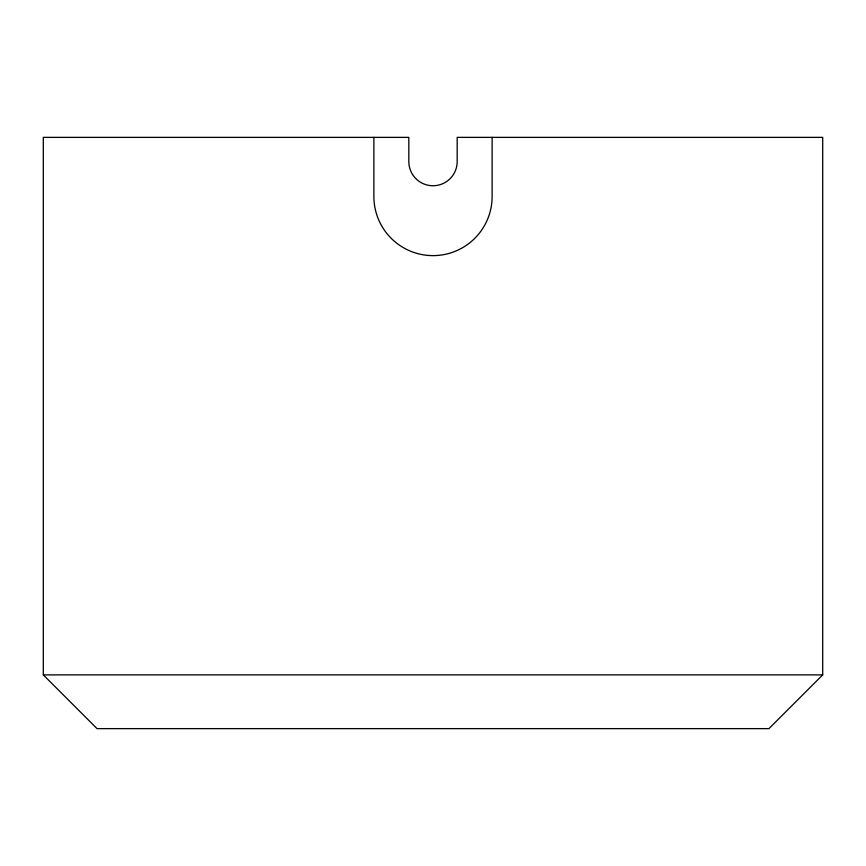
<?xml version="1.0" encoding="UTF-8"?>
<svg xmlns="http://www.w3.org/2000/svg" width="866" height="866" viewBox="0 0 866 866"><rect width="100%" height="100%" fill="white"/><g stroke="black" fill="none" stroke-linecap="round" stroke-linejoin="round"><path stroke-width="1.3" d="M822.7 674.885L768.943 728.631L97.057 728.631L43.3 674.885L43.3 137.369L408.817 137.369L408.817 161.552A24.183 24.183 0 0 0 433 185.746A24.183 24.183 0 0 0 457.183 161.552L457.183 137.369L822.7 137.369L822.7 674.885L43.3 674.885M492.126 137.369L492.126 196.495A59.126 59.126 0 0 1 433 255.622A59.126 59.126 0 0 1 373.874 196.495L373.874 137.369"/></g></svg>
